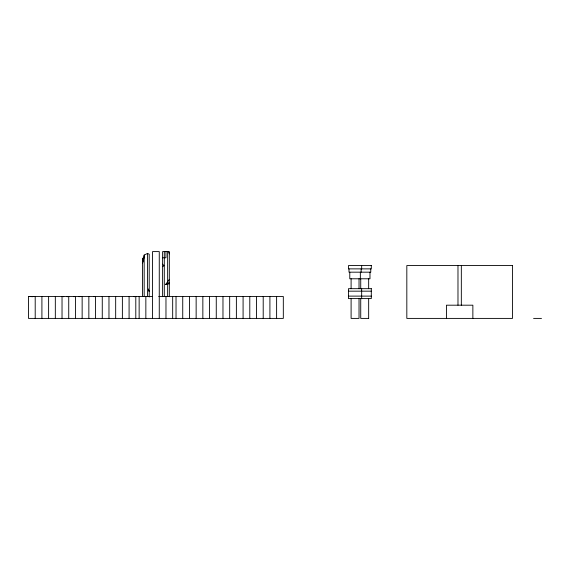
<?xml version="1.0" encoding="UTF-8"?>
<svg xmlns="http://www.w3.org/2000/svg" width="570" height="570" viewBox="0 0 570 570"><rect width="100%" height="100%" fill="white"/><g stroke="black" fill="none" stroke-linecap="round" stroke-linejoin="round"><path stroke-width="0.85" d="M148.449 288.962L149.205 291.42L148.67 290.123L149.205 289.46L149.205 254.227L147.53 253.443L144.174 255.039L142.5 263.262L143.968 257.911M169.319 283.732L165.685 284.423L169.319 279.4M142.5 296.535L142.5 258.645L144.174 257.148M142.5 258.645L144.174 257.376M162.614 266.646L163.982 265.741L162.614 264.195M165.685 284.423L169.319 282.563M134.114 296.714L135.795 296.507L135.795 318.402M67.004 296.714L68.735 296.507L68.735 318.402M78.916 296.699L80.662 296.507M73.765 296.685L75.439 296.507L75.439 318.402M93.793 296.656L95.561 296.507L95.561 318.402M162.614 257.775L165.97 257.775L165.97 251.598M348.462 291.163L371.298 291.163M348.462 296.115L371.298 296.115M158.688 296.507L283.318 296.507L283.318 318.402L28.5 318.402L28.5 296.507L152.561 296.507M368.712 318.402L360.732 318.402L360.732 298.594M533.577 318.402L541.5 318.402M28.5 296.507L32.896 296.685M63.776 296.692L62.03 296.507L62.03 318.402M148.67 290.123L149.205 291.035L149.205 297.006M168.485 251.598L169.319 253.871M472.865 318.402L472.865 305.192L446.445 305.192L446.445 318.402M461.33 265.57L461.33 305.192M457.981 265.57L457.981 305.192M370.771 268.876L370.771 272.175L348.99 272.175L348.99 268.876M369.98 272.175L369.98 278.78L349.781 278.78L349.781 272.175M368.662 278.78L368.662 288.684M368.662 298.594L368.662 318.402M361.665 265.57L361.665 268.876M361.665 288.684L361.665 298.594M361.138 268.876L361.138 272.175M360.732 278.78L360.732 288.684M360.347 272.175L360.347 278.78M359.029 278.78L359.029 288.684M359.029 298.594L359.029 318.402L351.099 318.402L351.099 298.594M351.099 278.78L351.099 288.684M276.614 296.507L276.614 318.402M269.909 296.507L269.909 318.402M263.205 296.507L263.205 318.402M256.5 296.507L256.5 318.402M249.788 296.507L249.788 318.402M243.084 296.507L243.084 318.402M236.379 296.507L236.379 318.402M229.674 296.507L229.674 318.402M222.97 296.507L222.97 318.402M216.265 296.507L216.265 318.402M209.553 296.507L209.553 318.402M202.849 296.507L202.849 318.402M196.144 296.507L196.144 318.402M189.44 296.507L189.44 318.402M182.735 296.507L182.735 318.402M176.03 296.507L176.03 318.402M172.674 296.507L172.674 318.402M169.319 296.721L169.319 251.598L162.614 251.598L162.614 296.678M167.644 251.598L167.644 296.407M165.97 296.507L165.97 318.402M164.295 251.598L164.295 296.471M159.265 318.402L159.265 251.598L152.561 251.598L152.561 318.402M147.53 253.443L147.53 296.486M145.849 296.507L145.849 318.402M144.174 255.039L144.174 296.443M139.144 296.507L139.144 318.402M129.084 296.507L129.084 318.402M122.379 296.507L122.379 318.402M115.674 296.507L115.674 318.402M108.97 296.507L108.97 318.402M102.265 296.507L102.265 318.402M88.849 296.507L88.849 318.402M82.144 296.507L82.144 318.402M55.326 296.507L55.326 318.402M48.614 296.507L48.614 318.402M41.909 296.507L41.909 318.402M35.205 296.507L35.205 318.402M371.298 265.57L348.462 265.57L348.462 268.876L371.298 268.876L371.298 265.57M512.487 265.57L406.823 265.57L406.823 318.402L512.487 318.402L512.487 265.57M371.298 288.684L348.462 288.684L348.462 298.594L371.298 298.594L371.298 288.684"/></g></svg>
